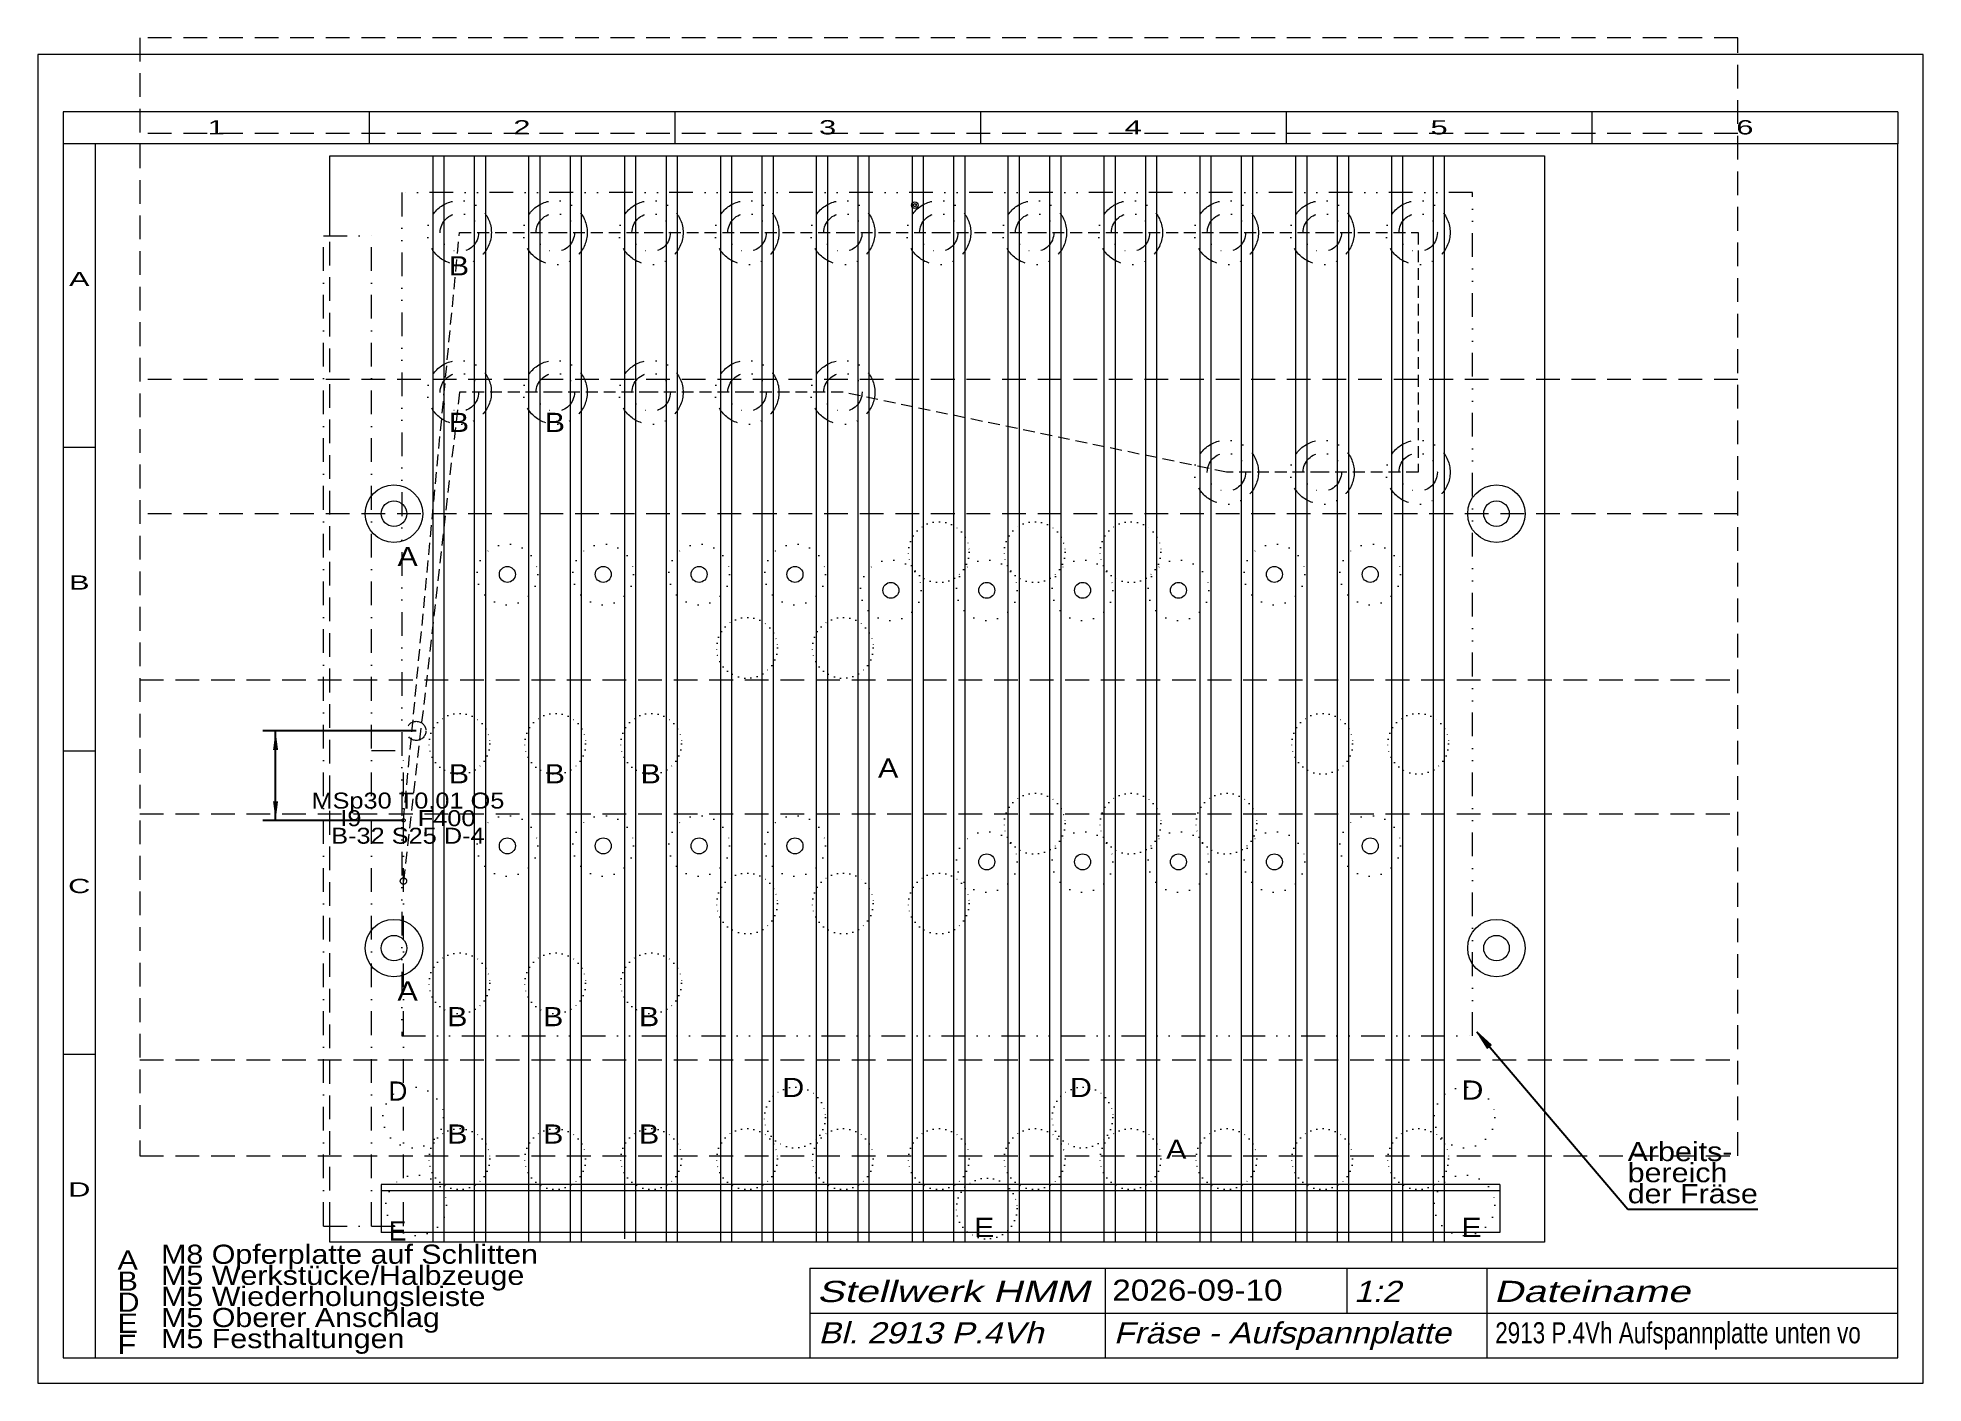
# Model space of a CAD drawing. Extents: x 2 to 592, y 2 to 423.
import ezdxf
from ezdxf.enums import TextEntityAlignment as Align

# ---------------------------------------------------------------- set-up
doc = ezdxf.new("R2010")
doc.units = 0
doc.header["$LTSCALE"] = 14.85
for name, pattern in [('DASHDOT', [1, 0.5, -0.25, 0, -0.25]), ('DASHED', [0.75, 0.5, -0.25]), ('DIVIDE', [1.25, 0.5, -0.25, 0, -0.25, 0, -0.25]), ('DOT', [0.25, 0, -0.25]), ('DOT2', [0.125, 0, -0.125]), ('HIDDEN', [0.375, 0.25, -0.125]), ('PHANTOM', [2.5, 1.25, -0.25, 0.25, -0.25, 0.25, -0.25])]:
    doc.linetypes.add(name, pattern=pattern)
for name, color, linetype, lineweight in [('2913 AUFSPANNPLATTE', 7, 'CONTINUOUS', 18), ('2913 F-LÖCHER', 154, 'CONTINUOUS', 18), ('2913 FRÄSE - AUFSPANNPLATTE', 7, 'CONTINUOUS', 18), ('2913 Y-SCHLITTEN', 30, 'CONTINUOUS', 18), ('2913_3U', 14, 'CONTINUOUS', 0), ('2913_4V', 14, 'CONTINUOUS', 0), ('BEMASSUNG', 7, 'CONTINUOUS', 25), ('BESCHRIFTUNG', 7, 'CONTINUOUS', 25), ('MASSGRENZEN', 172, 'CONTINUOUS', 25), ('MASSLINIEN', 172, 'CONTINUOUS', 25), ('MASSTEXTE', 212, 'CONTINUOUS', 25), ('STANDARD', 7, 'CONTINUOUS', 0)]:
    doc.layers.add(name, color=color, linetype=linetype, lineweight=lineweight)
doc.styles.add('Arial', font='arial.ttf')

# ---------------------------------------------------------------- blocks, each defined once
blk = doc.blocks.new('D194338560')
at = {"layer": 'MASSGRENZEN'}
for points in [[(76.42, 206.23), (77.21, 200.28), (75.64, 200.28)], [(76.42, 178.23), (75.64, 184.18), (77.21, 184.18)]]:
    blk.add_solid(points, dxfattribs=at)
at = {"layer": 'MASSLINIEN', "color": 172}
for p, q in [((120.47, 206.23), (72.42, 206.23)), ((76.42, 178.23), (76.42, 206.23)), ((116.45, 178.23), (72.42, 178.23))]:
    blk.add_line(p, q, dxfattribs=at)
blk = doc.blocks.new('_A327476528', base_point=(452.29, 56.52))
at = {"layer": '2913_3U', "linetype": 'CONTINUOUS'}
blk.add_hatch(color=172, dxfattribs=at).paths.add_polyline_path([(456.74, 107.98), (452.29, 112), (455.55, 106.96)])
at = {"layer": '2913_3U', "color": 7, "linetype": 'CONTINUOUS', "lineweight": 25}
for p, q in [((452.29, 112), (499.51, 56.52)), ((499.51, 56.52), (540.23, 56.52))]:
    blk.add_line(p, q, dxfattribs=at)
at = {"layer": '2913_3U', "color": 172, "linetype": 'CONTINUOUS', "lineweight": 0}
for p, q in [((456.74, 107.98), (452.29, 112)), ((452.29, 112), (455.55, 106.96)), ((455.55, 106.96), (456.74, 107.98))]:
    blk.add_line(p, q, dxfattribs=at)

msp = doc.modelspace()

# ---------------------------------------------------------------- linework, layer by layer
at = {"layer": '2913 AUFSPANNPLATTE'}
for p, q in [((93.45, 386.23), (473.45, 386.23)), ((93.45, 361.23), (93.45, 386.23)), ((125.7, 46.23), (125.7, 386.23)), ((129.2, 46.23), (129.2, 386.23)), ((138.7, 46.23), (138.7, 386.23)), ((142.2, 46.23), (142.2, 386.23)), ((155.7, 46.23), (155.7, 386.23)), ((159.2, 46.23), (159.2, 386.23)), ((168.7, 46.23), (168.7, 386.23)), ((172.2, 46.23), (172.2, 386.23)), ((185.7, 47.23), (185.7, 386.23)), ((189.2, 46.23), (189.2, 386.23)), ((198.7, 46.23), (198.7, 386.23)), ((202.2, 46.23), (202.2, 386.23)), ((215.7, 46.23), (215.7, 386.23)), ((219.2, 46.23), (219.2, 386.23)), ((228.7, 46.23), (228.7, 386.23)), ((232.2, 46.23), (232.2, 386.23)), ((245.7, 46.23), (245.7, 386.23)), ((249.2, 46.23), (249.2, 386.23)), ((258.7, 46.23), (258.7, 386.23)), ((262.2, 46.23), (262.2, 386.23)), ((275.7, 46.23), (275.7, 386.23)), ((279.2, 46.23), (279.2, 386.23)), ((288.7, 46.23), (288.7, 386.23)), ((292.2, 46.23), (292.2, 386.23)), ((305.7, 46.23), (305.7, 386.23)), ((309.2, 46.23), (309.2, 386.23)), ((318.7, 46.23), (318.7, 386.23)), ((322.2, 46.23), (322.2, 386.23)), ((335.7, 46.23), (335.7, 386.23)), ((339.2, 46.23), (339.2, 386.23)), ((348.7, 46.23), (348.7, 386.23)), ((352.2, 46.23), (352.2, 386.23)), ((365.7, 46.23), (365.7, 386.23)), ((369.2, 46.23), (369.2, 386.23)), ((378.7, 46.23), (378.7, 386.23)), ((382.2, 46.23), (382.2, 386.23)), ((395.7, 46.23), (395.7, 386.23)), ((399.2, 46.23), (399.2, 386.23)), ((408.7, 46.23), (408.7, 386.23)), ((412.2, 46.23), (412.2, 386.23)), ((425.7, 46.23), (425.7, 386.23)), ((429.2, 46.23), (429.2, 386.23)), ((438.7, 46.23), (438.7, 386.23)), ((442.2, 46.23), (442.2, 386.23)), ((473.45, 386.23), (473.45, 46.23)), ((459.45, 64.23), (109.45, 64.23)), ((109.45, 64.23), (109.45, 49.23)), ((459.45, 62.23), (109.45, 62.23)), ((459.45, 64.23), (459.45, 49.23)), ((93.45, 46.23), (93.45, 51.23)), ((459.45, 49.23), (109.45, 49.23)), ((473.45, 46.23), (93.45, 46.23))]:
    msp.add_line(p, q, dxfattribs=at)
at = {"layer": '2913 AUFSPANNPLATTE', "linetype": 'DASHDOT'}
for p, q in [((91.45, 51.23), (91.45, 361.23)), ((91.45, 361.23), (106.45, 361.23)), ((106.45, 51.23), (106.45, 361.23)), ((106.45, 200.08), (116.45, 200.08)), ((116.45, 51.23), (116.45, 200.08)), ((91.45, 51.23), (116.45, 51.23))]:
    msp.add_line(p, q, dxfattribs=at)
at = {"layer": '2913 AUFSPANNPLATTE', "linetype": 'DASHED'}
msp.add_line((93.45, 51.23), (93.45, 361.23), dxfattribs=at)
at = {"layer": '2913 AUFSPANNPLATTE'}
for centre, radius in [((113.47, 274.23), 9), ((458.45, 274.23), 9), ((113.47, 274.23), 4), ((458.45, 274.23), 4), ((113.47, 138.23), 9), ((113.47, 138.23), 4), ((458.45, 138.23), 9), ((458.45, 138.23), 4)]:
    msp.add_circle(centre, radius, dxfattribs=at)
at = {"layer": '2913 AUFSPANNPLATTE', "linetype": 'DOT2'}
for centre in [(283.95, 262.22), (313.95, 262.22), (343.95, 262.22), (223.95, 232.23), (253.95, 232.23), (133.95, 202.22), (163.95, 202.22), (193.95, 202.22), (403.95, 202.23), (433.95, 202.23), (313.95, 177.23), (343.95, 177.23), (373.95, 177.23), (223.95, 152.23), (253.95, 152.23), (283.95, 152.23), (133.95, 127.23), (163.95, 127.23), (193.95, 127.23), (238.95, 85.23), (328.95, 85.23), (133.95, 72.23), (163.95, 72.23), (193.95, 72.23), (223.95, 72.23), (253.95, 72.23), (283.95, 72.23), (313.95, 72.23), (343.95, 72.23), (373.95, 72.23), (403.95, 72.23), (433.95, 72.23), (298.95, 56.73)]:
    msp.add_circle(centre, 9.5, dxfattribs=at)
at = {"layer": '2913 AUFSPANNPLATTE', "linetype": 'DASHED'}
msp.add_circle((120.47, 206.23), 3, dxfattribs=at)
at = {"layer": '2913 AUFSPANNPLATTE', "linetype": 'DOT'}
for centre in [(119.45, 85.23), (448.45, 85.23), (120.45, 57.73), (448.45, 57.73)]:
    msp.add_circle(centre, 9.5, dxfattribs=at)
at = {"layer": '2913 F-LÖCHER', "linetype": 'DOT'}
for centre in [(148.95, 255.23), (178.95, 255.23), (208.95, 255.23), (238.95, 255.23), (268.95, 250.23), (298.95, 250.23), (328.95, 250.23), (358.95, 250.23), (388.95, 255.23), (418.95, 255.23), (148.95, 170.23), (178.95, 170.23), (208.95, 170.23), (238.95, 170.23), (418.95, 170.23), (298.95, 165.23), (328.95, 165.23), (358.95, 165.23), (388.95, 165.23)]:
    msp.add_circle(centre, 9.5, dxfattribs=at)
at = {"layer": '2913 F-LÖCHER'}
for centre in [(148.95, 255.23), (178.95, 255.23), (208.95, 255.23), (238.95, 255.23), (388.95, 255.23), (418.95, 255.23), (268.95, 250.23), (298.95, 250.23), (328.95, 250.23), (358.95, 250.23), (148.95, 170.23), (178.95, 170.23), (208.95, 170.23), (238.95, 170.23), (418.95, 170.23), (298.95, 165.23), (328.95, 165.23), (358.95, 165.23), (388.95, 165.23)]:
    msp.add_circle(centre, 2.5, dxfattribs=at)
at = {"layer": '2913 FRÄSE - AUFSPANNPLATTE'}
for radius in [1, 0.5]:
    msp.add_circle((276.45, 370.8), radius, dxfattribs=at)
at = {"layer": '2913 Y-SCHLITTEN', "linetype": 'DASHED'}
for p, q in [((533.95, 423.23), (33.95, 423.23)), ((33.95, 423.23), (33.95, 73.23)), ((533.95, 73.23), (533.95, 423.23)), ((533.95, 393.23), (33.95, 393.23)), ((533.95, 316.23), (33.95, 316.23)), ((533.95, 274.23), (33.95, 274.23)), ((33.95, 222.23), (533.95, 222.23)), ((33.95, 180.23), (533.95, 180.23)), ((33.95, 103.23), (533.95, 103.23)), ((33.95, 73.23), (533.95, 73.23))]:
    msp.add_line(p, q, dxfattribs=at)
at = {"layer": '2913 Y-SCHLITTEN', "color": 30, "linetype": 'DIVIDE', "lineweight": 20}
for p, q in [((450.94, 374.73), (115.94, 374.73)), ((115.94, 374.73), (115.94, 110.73)), ((450.94, 110.73), (450.94, 374.73)), ((115.94, 110.73), (450.94, 110.73))]:
    msp.add_line(p, q, dxfattribs=at)
at = {"layer": '2913_4V', "linetype": 'HIDDEN'}
for p, q in [((116.45, 178.23), (133.95, 362.23)), ((133.95, 362.23), (163.95, 362.23)), ((163.95, 362.23), (193.95, 362.23)), ((193.95, 362.23), (223.95, 362.23)), ((223.95, 362.23), (253.95, 362.23)), ((253.95, 362.23), (283.95, 362.23)), ((283.95, 362.23), (313.95, 362.23)), ((313.95, 362.23), (343.95, 362.23)), ((343.95, 362.23), (373.95, 362.23)), ((373.95, 362.23), (403.95, 362.23)), ((403.95, 362.23), (433.95, 362.23)), ((433.95, 362.23), (433.95, 287.22)), ((133.95, 312.23), (116.45, 159.23)), ((163.95, 312.23), (133.95, 312.23)), ((193.95, 312.23), (163.95, 312.23)), ((223.95, 312.23), (193.95, 312.23)), ((253.95, 312.23), (223.95, 312.23)), ((373.95, 287.22), (253.95, 312.23)), ((403.95, 287.22), (373.95, 287.22)), ((433.95, 287.22), (403.95, 287.22))]:
    msp.add_line(p, q, dxfattribs=at)
at = {"layer": '2913_4V', "linetype": 'DIVIDE'}
for centre, radius in [((133.95, 362.23), 10), ((163.95, 362.23), 10), ((193.95, 362.23), 10), ((223.95, 362.23), 10), ((253.95, 362.23), 10), ((283.95, 362.23), 10), ((313.95, 362.23), 10), ((343.95, 362.23), 10), ((373.95, 362.23), 10), ((403.95, 362.23), 10), ((433.95, 362.23), 10), ((133.95, 362.23), 6), ((163.95, 362.23), 6), ((193.95, 362.23), 6), ((223.95, 362.23), 6), ((253.95, 362.23), 6), ((283.95, 362.23), 6), ((313.95, 362.23), 6), ((343.95, 362.23), 6), ((373.95, 362.23), 6), ((403.95, 362.23), 6), ((433.95, 362.23), 6), ((133.95, 312.23), 10), ((163.95, 312.23), 10), ((193.95, 312.23), 10), ((223.95, 312.23), 10), ((253.95, 312.23), 10), ((133.95, 312.23), 6), ((163.95, 312.23), 6), ((193.95, 312.23), 6), ((223.95, 312.23), 6), ((253.95, 312.23), 6), ((373.95, 287.22), 10), ((403.95, 287.22), 10), ((433.95, 287.22), 10), ((373.95, 287.22), 6), ((403.95, 287.22), 6), ((433.95, 287.22), 6)]:
    msp.add_circle(centre, radius, dxfattribs=at)
at = {"layer": '2913_4V', "linetype": 'PHANTOM'}
for centre, radius in [((116.45, 178.23), 0.5), ((116.45, 159.23), 1)]:
    msp.add_circle(centre, radius, dxfattribs=at)
at = {"layer": 'STANDARD'}
for p, q in [((592, 418), (2, 418)), ((2, 418), (2, 2)), ((592, 2), (592, 418)), ((584, 400), (10, 400)), ((10, 400), (10, 390)), ((105.67, 400), (105.67, 390)), ((201.33, 400), (201.33, 390)), ((297, 400), (297, 390)), ((392.67, 400), (392.67, 390)), ((488.33, 400), (488.33, 390)), ((584, 400), (584, 390)), ((10, 390), (10, 10)), ((20, 390), (10, 390)), ((20, 390), (20, 10)), ((584, 390), (20, 390)), ((584, 10), (584, 390)), ((10, 295), (20, 295)), ((10, 200), (20, 200)), ((10, 105), (20, 105)), ((10, 10), (20, 10)), ((20, 10), (584, 10)), ((2, 2), (592, 2))]:
    msp.add_line(p, q, dxfattribs=at)
at = {"layer": 'STANDARD', "lineweight": 0}
for p, q in [((243.64, 38), (584, 38)), ((243.64, 38), (243.64, 10)), ((336.04, 38), (336.04, 10)), ((411.64, 38), (411.64, 24)), ((455.43, 38), (455.43, 10)), ((243.64, 24), (584, 24))]:
    msp.add_line(p, q, dxfattribs=at)

# ---------------------------------------------------------------- block references
at = {"layer": '2913_3U'}
msp.add_blockref('_A327476528', (452.29, 56.52), dxfattribs=at)
at = {"layer": 'BEMASSUNG'}
msp.add_blockref('D194338560', (0, 0), dxfattribs=at)

# ---------------------------------------------------------------- texts
at = {"layer": '2913 Y-SCHLITTEN', "linetype": 'DASHED', "insert": (499.51, 58.26), "char_height": 6, "attachment_point": 7, "line_spacing_factor": 0.66, "style": 'Arial'}
msp.add_mtext('\\W1.135040;Arbeits-\\Pbereich\\Pder Fräse', dxfattribs=at)
at = {"layer": '2913_4V', "insert": (117.83, 178.88), "char_height": 5, "attachment_point": 5, "line_spacing_factor": 0.66, "style": 'Arial'}
msp.add_mtext('\\W1.135084;MSp30 T0,01 O5\\PI9        F400\\PB-32 S25 D-4', dxfattribs=at)
at = {"layer": 'BESCHRIFTUNG', "style": 'Arial'}
for s, height, width, p in [('B', 6, 1.134916, (130.63, 354.81)), ('B', 6, 1.134916, (130.63, 305.81)), ('B', 6, 1.134916, (160.63, 305.81)), ('A', 6, 1.134916, (114.57, 263.82)), ('B', 6, 1.134916, (130.63, 195.81)), ('B', 6, 1.134916, (160.63, 195.81)), ('B', 6, 1.134916, (190.63, 195.81)), ('A', 6, 1.134916, (264.94, 197.6)), ('A', 6, 1.134916, (114.57, 127.82)), ('B', 6, 1.134916, (130.12, 119.78)), ('B', 6, 1.134916, (160.12, 119.78)), ('B', 6, 1.134916, (190.12, 119.78)), ('D', 6, 0.972763, (111.77, 96.49)), ('D', 6, 1.134937, (234.99, 97.61)), ('D', 6, 1.134937, (324.99, 97.61)), ('D', 6, 1.134937, (447.49, 96.8)), ('B', 6, 1.134916, (130.12, 83.04)), ('B', 6, 1.134916, (160.12, 83.04)), ('B', 6, 1.134916, (190.12, 83.04)), ('A', 6, 1.134916, (355.09, 78.29)), ('E', 6, 1.134916, (294.99, 53.81)), ('E', 6, 1.134916, (447.49, 53.81)), ('E', 6, 0.973041, (111.89, 52.69)), ('2026-09-10', 6.6, 1.130203, (338.23, 34.45)), ('2913 P.4Vh Aufspannplatte unten vo', 6.6, 0.761624, (458.06, 21.12))]:
    msp.add_text(s, height=height, dxfattribs=dict(at, width=width)).set_placement(p, align=Align.TOP_LEFT)
at = {"layer": 'BESCHRIFTUNG', "style": 'Arial', "oblique": 15}
for s, width, p in [('Stellwerk HMM', 1.365378, (245.83, 34.08)), ('1:2', 1.134865, (413.83, 34.08)), ('Dateiname', 1.365343, (457.62, 34.08)), ('Bl. 2913 P.4Vh', 1.134938, (246.27, 21.12)), ('Fräse - Aufspannplatte', 1.121609, (338.67, 21.12))]:
    msp.add_text(s, height=6.65, dxfattribs=dict(at, width=width)).set_placement(p, align=Align.TOP_LEFT)
at = {"layer": 'BESCHRIFTUNG', "char_height": 6, "attachment_point": 7, "line_spacing_factor": 0.66, "style": 'Arial'}
for s, insert in [('\\W1.134916;A\\PB\\PD\\PE\\PF', (27, 11.19)), ('\\W1.135076;M8 Opferplatte auf Schlitten\\PM5 Werkstücke/Halbzeuge\\PM5 Wiederholungsleiste\\PM5 Oberer Anschlag\\PM5 Festhaltungen', (40.59, 11.19))]:
    msp.add_mtext(s, dxfattribs=dict(at, insert=insert))
at = {"layer": 'STANDARD', "style": 'Arial'}
for s, width, p in [('1', 1.547923, (57.83, 392.95)), ('2', 1.547922, (153.5, 392.95)), ('3', 1.547923, (249.17, 392.95)), ('4', 1.547923, (344.83, 392.95)), ('5', 1.547922, (440.5, 392.95)), ('6', 1.547923, (536.17, 392.95)), ('A', 1.547987, (15, 345.45)), ('B', 1.547987, (15, 250.45)), ('C', 1.548103, (15, 155.45)), ('D', 1.548104, (15, 60.45))]:
    msp.add_text(s, height=4.46, dxfattribs=dict(at, width=width)).set_placement(p, align=Align.CENTER)

doc.saveas('drawing.dxf')
